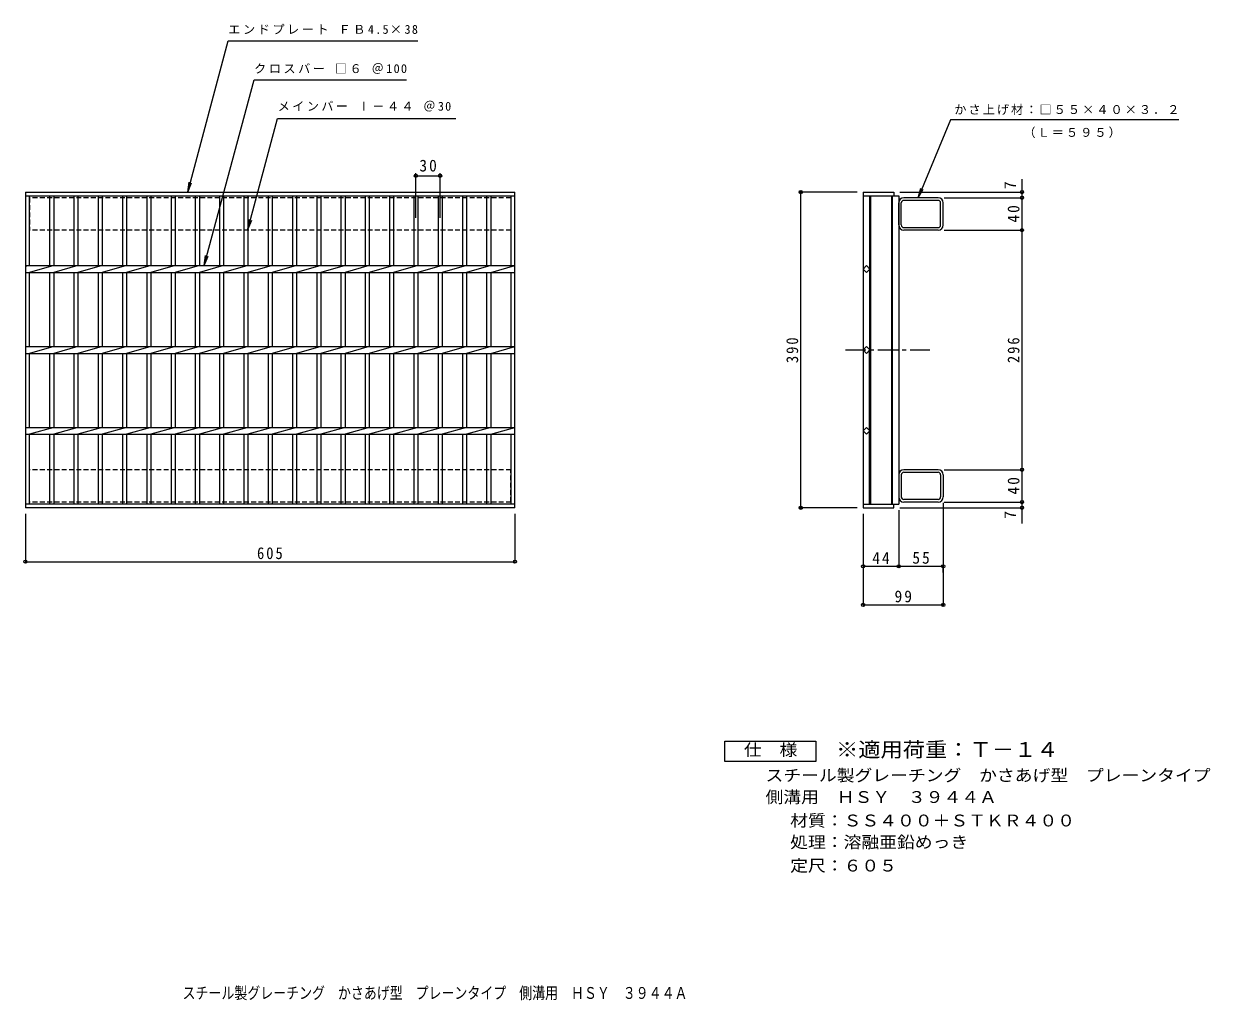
# Model space of a CAD drawing. Units: millimetres, scale not verified. Extents: x -624 to 842, y -678 to 528.
import ezdxf
from ezdxf.enums import TextEntityAlignment as Align

# ---------------------------------------------------------------- set-up
doc = ezdxf.new("R2010")
doc.units = ezdxf.units.MM
doc.header["$LTSCALE"] = 5
doc.header["$PDMODE"] = 32
doc.header["$PDSIZE"] = 4
doc.linetypes.add('CHAIN1', pattern=[8, 5, -1, 1, -1])
doc.linetypes.add('DASHED1', pattern=[1.8, 1.2, -0.6])
for name, color, linetype, lineweight in [('A-1_ピット', 2, 'Continuous', 9), ('A-2_蓋', 3, 'Continuous', 9), ('A-4_寸法', 7, 'Continuous', 9), ('F-4_F-4ﾚｲﾔ', 2, 'Continuous', 9)]:
    doc.layers.add(name, color=color, linetype=linetype, lineweight=lineweight)
doc.layers.add('F-5_F-5ﾚｲﾔ', color=3, linetype='Continuous')
doc.styles.add('ＭＳ ゴシック', font='')
doc.styles.get('ＭＳ ゴシック').set_extended_font_data('MS Gothic')

msp = doc.modelspace()

# ---------------------------------------------------------------- linework, layer by layer
at = {"layer": 'A-1_ピット', "linetype": 'DASHED1'}
for p, q in [((-21.602, 313.156), (-616.602, 313.156)), ((-616.602, 313.156), (-616.602, 273.156)), ((-21.602, 313.156), (-21.602, 273.156)), ((-21.602, 273.156), (-616.602, 273.156)), ((-21.602, -22.844), (-616.602, -22.844)), ((-616.602, -62.844), (-616.602, -22.844)), ((-21.602, -62.844), (-21.602, -22.844)), ((-21.602, -62.844), (-616.602, -62.844))]:
    msp.add_line(p, q, dxfattribs=at)
at = {"layer": 'A-1_ピット'}
for p, q in [((506.113, 309.956), (463.913, 309.956)), ((506.113, 313.156), (463.914, 313.156)), ((457.514, 279.556), (457.514, 306.756)), ((460.713, 279.556), (460.713, 306.756)), ((509.313, 279.556), (509.313, 306.756)), ((512.513, 279.556), (512.513, 306.756)), ((463.914, 276.356), (506.113, 276.356)), ((506.113, 273.156), (463.914, 273.156)), ((457.514, -29.244), (457.514, -56.444)), ((460.713, -29.244), (460.713, -56.444)), ((506.113, -22.844), (463.914, -22.844)), ((463.914, -26.044), (506.113, -26.044)), ((509.313, -29.244), (509.313, -56.444)), ((512.513, -29.244), (512.513, -56.444)), ((506.113, -59.644), (463.913, -59.644)), ((506.113, -62.844), (463.914, -62.844))]:
    msp.add_line(p, q, dxfattribs=at)
for centre, radius, start, end in [((463.914, 306.756), 6.4, 90, 180), ((463.913, 306.756), 3.2, 90, 180), ((506.113, 306.756), 6.4, 0, 90), ((506.113, 306.756), 3.2, 0, 90), ((463.914, 279.556), 6.4, 180, 270), ((463.914, 279.556), 3.2, 180, 270), ((506.113, 279.556), 6.4, 270, 0), ((506.113, 279.556), 3.2, 270, 0), ((463.914, -29.244), 6.4, 90, 180), ((463.914, -29.244), 3.2, 90, 180), ((506.113, -29.244), 6.4, 0, 90), ((506.113, -29.244), 3.2, 0, 90), ((463.914, -56.444), 6.4, 180, 270), ((463.913, -56.444), 3.2, 180, 270), ((506.113, -56.444), 3.2, 270, 0), ((506.113, -56.444), 6.4, 270, 0)]:
    msp.add_arc(centre, radius, start, end, dxfattribs=at)
at = {"layer": 'A-2_蓋'}
for p, q in [((-621.602, 320.156), (-16.602, 320.156)), ((-621.602, 320.156), (-621.602, -69.844)), ((-621.602, 315.656), (-16.602, 315.656)), ((-616.602, 229.396), (-616.602, 315.656)), ((-591.602, 315.656), (-591.602, 229.396)), ((-586.602, 315.656), (-586.602, 229.396)), ((-561.602, 315.656), (-561.602, 229.396)), ((-556.603, 315.656), (-556.603, 229.396)), ((-531.602, 315.656), (-531.602, 229.396)), ((-526.602, 315.656), (-526.602, 229.396)), ((-501.602, 315.656), (-501.602, 229.396)), ((-496.602, 315.656), (-496.602, 229.396)), ((-471.602, 315.656), (-471.602, 229.396)), ((-466.602, 315.656), (-466.602, 229.396)), ((-441.602, 315.656), (-441.602, 229.396)), ((-436.602, 315.656), (-436.602, 229.396)), ((-411.602, 315.656), (-411.602, 229.396)), ((-406.602, 315.656), (-406.602, 229.396)), ((-381.602, 315.656), (-381.602, 229.396)), ((-376.602, 315.656), (-376.602, 229.396)), ((-351.602, 315.656), (-351.602, 229.396)), ((-346.602, 315.656), (-346.602, 229.396)), ((-321.602, 315.656), (-321.602, 229.396)), ((-316.602, 315.656), (-316.602, 229.396)), ((-291.602, 315.656), (-291.602, 229.396)), ((-286.602, 315.656), (-286.602, 229.396)), ((-261.602, 315.656), (-261.602, 229.396)), ((-256.602, 315.656), (-256.602, 229.396)), ((-231.602, 315.656), (-231.602, 229.396)), ((-226.602, 315.656), (-226.602, 229.396)), ((-201.602, 315.656), (-201.602, 229.396)), ((-196.602, 315.656), (-196.602, 229.396)), ((-171.602, 315.656), (-171.602, 229.396)), ((-166.602, 315.656), (-166.602, 229.396)), ((-141.602, 315.656), (-141.602, 229.396)), ((-136.602, 315.656), (-136.602, 229.396)), ((-111.602, 315.656), (-111.602, 229.396)), ((-106.602, 315.656), (-106.602, 229.396)), ((-81.601, 315.656), (-81.601, 229.396)), ((-76.602, 315.656), (-76.602, 229.396)), ((-51.6, 315.656), (-51.6, 229.396)), ((-46.601, 315.656), (-46.601, 229.396)), ((-21.602, 315.656), (-21.602, 229.396)), ((-16.602, -69.844), (-16.602, 320.156)), ((413.514, 320.156), (451.513, 320.156)), ((413.514, 320.156), (413.514, -69.844)), ((413.514, 315.656), (457.514, 315.656)), ((421.514, 315.656), (421.514, 225.642)), ((422.514, 315.656), (422.514, -65.344)), ((448.514, 315.656), (448.514, -65.344)), ((449.514, 315.656), (449.514, -65.344)), ((451.513, 320.156), (451.513, 315.656)), ((457.514, 315.656), (457.514, -65.344)), ((-616.602, 229.396), (-621.602, 228.396)), ((-621.602, 229.396), (-16.602, 229.396)), ((-621.602, 220.917), (-16.602, 220.917)), ((-586.602, 229.396), (-616.602, 220.917)), ((-616.602, 129.396), (-616.602, 220.917)), ((-591.602, 220.917), (-591.602, 129.396)), ((-556.603, 229.396), (-586.602, 220.917)), ((-586.602, 220.917), (-586.602, 129.396)), ((-561.602, 220.917), (-561.602, 129.396)), ((-556.603, 220.917), (-556.603, 129.396)), ((-526.602, 229.396), (-556.602, 220.917)), ((-531.602, 220.917), (-531.602, 129.396)), ((-496.602, 229.396), (-526.602, 220.917)), ((-526.602, 220.917), (-526.602, 129.396)), ((-501.602, 220.917), (-501.602, 129.396)), ((-466.602, 229.396), (-496.602, 220.917)), ((-496.602, 220.917), (-496.602, 129.396)), ((-471.602, 220.917), (-471.602, 129.396)), ((-436.602, 229.396), (-466.602, 220.917)), ((-466.602, 220.917), (-466.602, 129.396)), ((-441.602, 220.917), (-441.602, 129.396)), ((-406.602, 229.396), (-436.602, 220.917)), ((-436.602, 220.917), (-436.602, 129.396)), ((-411.602, 220.917), (-411.602, 129.396)), ((-376.602, 229.396), (-406.602, 220.917)), ((-406.602, 220.917), (-406.602, 129.396)), ((-381.602, 220.917), (-381.602, 129.396)), ((-346.602, 229.396), (-376.602, 220.917)), ((-376.602, 220.917), (-376.602, 129.396)), ((-351.602, 220.917), (-351.602, 129.396)), ((-316.602, 229.396), (-346.602, 220.917)), ((-346.602, 220.917), (-346.602, 129.396)), ((-321.602, 220.917), (-321.602, 129.396)), ((-286.602, 229.396), (-316.602, 220.917)), ((-316.602, 220.917), (-316.602, 129.396)), ((-291.602, 220.917), (-291.602, 129.396)), ((-256.602, 229.396), (-286.602, 220.917)), ((-286.602, 220.917), (-286.602, 129.396)), ((-261.602, 220.917), (-261.602, 129.396)), ((-226.602, 229.396), (-256.602, 220.917)), ((-256.602, 220.917), (-256.602, 129.396)), ((-231.602, 220.917), (-231.602, 129.396)), ((-196.602, 229.396), (-226.602, 220.917)), ((-226.602, 220.917), (-226.602, 129.396)), ((-201.602, 220.917), (-201.602, 129.396)), ((-166.602, 229.396), (-196.602, 220.917)), ((-196.602, 220.917), (-196.602, 129.396)), ((-171.602, 220.917), (-171.602, 129.396)), ((-136.602, 229.396), (-166.602, 220.917)), ((-166.602, 220.917), (-166.602, 129.396)), ((-141.602, 220.917), (-141.602, 129.396)), ((-106.602, 229.396), (-136.602, 220.917)), ((-136.602, 220.917), (-136.602, 129.396)), ((-111.602, 220.917), (-111.602, 129.396)), ((-106.602, 220.917), (-106.602, 129.396)), ((-76.602, 229.396), (-106.601, 220.917)), ((-81.601, 220.917), (-81.601, 129.396)), ((-76.602, 220.917), (-76.602, 129.396)), ((-46.601, 229.396), (-76.601, 220.917)), ((-51.6, 220.917), (-51.6, 129.396)), ((-46.602, 220.917), (-16.602, 229.396)), ((-46.601, 220.917), (-46.601, 129.396)), ((-21.602, 220.917), (-21.602, 129.396)), ((421.514, 224.671), (421.514, 125.642)), ((-616.602, 129.396), (-621.602, 128.396)), ((-621.602, 129.396), (-16.602, 129.396)), ((-621.602, 120.917), (-16.602, 120.917)), ((-586.602, 129.396), (-616.602, 120.917)), ((-616.602, 29.397), (-616.602, 120.917)), ((-591.602, 120.917), (-591.602, 29.397)), ((-556.603, 129.396), (-586.602, 120.917)), ((-586.602, 120.917), (-586.602, 29.397)), ((-561.602, 120.917), (-561.602, 29.397)), ((-556.603, 120.917), (-556.603, 29.397)), ((-526.602, 129.396), (-556.602, 120.917)), ((-531.602, 120.917), (-531.602, 29.397)), ((-496.602, 129.396), (-526.602, 120.917)), ((-526.602, 120.917), (-526.602, 29.397)), ((-501.602, 120.917), (-501.602, 29.397)), ((-466.602, 129.396), (-496.602, 120.917)), ((-496.602, 120.917), (-496.602, 29.397)), ((-471.602, 120.917), (-471.602, 29.397)), ((-436.602, 129.396), (-466.602, 120.917)), ((-466.602, 120.917), (-466.602, 29.397)), ((-441.602, 120.917), (-441.602, 29.397)), ((-406.602, 129.396), (-436.602, 120.917)), ((-436.602, 120.917), (-436.602, 29.397)), ((-411.602, 120.917), (-411.602, 29.397)), ((-376.602, 129.396), (-406.602, 120.917)), ((-406.602, 120.917), (-406.602, 29.397)), ((-381.602, 120.917), (-381.602, 29.397)), ((-346.602, 129.396), (-376.602, 120.917)), ((-376.602, 120.917), (-376.602, 29.397)), ((-351.602, 120.917), (-351.602, 29.397)), ((-316.602, 129.396), (-346.602, 120.917)), ((-346.602, 120.917), (-346.602, 29.397)), ((-321.602, 120.917), (-321.602, 29.397)), ((-286.602, 129.396), (-316.602, 120.917)), ((-316.602, 120.917), (-316.602, 29.397)), ((-291.602, 120.917), (-291.602, 29.397)), ((-256.602, 129.396), (-286.602, 120.917)), ((-286.602, 120.917), (-286.602, 29.397)), ((-261.602, 120.917), (-261.602, 29.397)), ((-226.602, 129.396), (-256.602, 120.917)), ((-256.602, 120.917), (-256.602, 29.397)), ((-231.602, 120.917), (-231.602, 29.397)), ((-196.602, 129.396), (-226.602, 120.917)), ((-226.602, 120.917), (-226.602, 29.397)), ((-201.602, 120.917), (-201.602, 29.397)), ((-166.602, 129.396), (-196.602, 120.917)), ((-196.602, 120.917), (-196.602, 29.397)), ((-171.602, 120.917), (-171.602, 29.397)), ((-136.602, 129.396), (-166.602, 120.917)), ((-166.602, 120.917), (-166.602, 29.397)), ((-141.602, 120.917), (-141.602, 29.397)), ((-106.602, 129.396), (-136.602, 120.917)), ((-136.602, 120.917), (-136.602, 29.397)), ((-111.602, 120.917), (-111.602, 29.397)), ((-106.602, 120.917), (-106.602, 29.397)), ((-76.602, 129.396), (-106.601, 120.917)), ((-81.601, 120.917), (-81.601, 29.397)), ((-76.602, 120.917), (-76.602, 29.397)), ((-46.601, 129.396), (-76.601, 120.917)), ((-51.6, 120.917), (-51.6, 29.397)), ((-46.602, 120.917), (-16.602, 129.396)), ((-46.601, 120.917), (-46.601, 29.397)), ((-21.602, 120.917), (-21.602, 29.397)), ((421.514, 25.642), (421.514, 124.671)), ((-616.602, 29.397), (-621.602, 28.396)), ((-621.602, 29.397), (-16.602, 29.397)), ((-586.602, 29.397), (-616.602, 20.917)), ((-556.603, 29.397), (-586.602, 20.917)), ((-526.602, 29.397), (-556.602, 20.917)), ((-496.602, 29.397), (-526.602, 20.917)), ((-466.602, 29.397), (-496.602, 20.917)), ((-436.602, 29.397), (-466.602, 20.917)), ((-406.602, 29.397), (-436.602, 20.917)), ((-376.602, 29.397), (-406.602, 20.917)), ((-346.602, 29.397), (-376.602, 20.917)), ((-316.602, 29.397), (-346.602, 20.917)), ((-286.602, 29.397), (-316.602, 20.917)), ((-256.602, 29.397), (-286.602, 20.917)), ((-226.602, 29.397), (-256.602, 20.917)), ((-196.602, 29.397), (-226.602, 20.917)), ((-166.602, 29.397), (-196.602, 20.917)), ((-136.602, 29.397), (-166.602, 20.917)), ((-106.602, 29.397), (-136.602, 20.917)), ((-76.602, 29.397), (-106.601, 20.917)), ((-46.601, 29.397), (-76.601, 20.917)), ((-46.602, 20.917), (-16.602, 29.397)), ((-621.602, 20.917), (-16.602, 20.917)), ((-616.602, -65.344), (-616.602, 20.917)), ((-591.602, 20.917), (-591.602, -65.344)), ((-586.602, 20.917), (-586.602, -65.344)), ((-561.602, 20.917), (-561.602, -65.344)), ((-556.603, 20.917), (-556.603, -65.344)), ((-531.602, 20.917), (-531.602, -65.344)), ((-526.602, 20.917), (-526.602, -65.344)), ((-501.602, 20.917), (-501.602, -65.344)), ((-496.602, 20.917), (-496.602, -65.344)), ((-471.602, 20.917), (-471.602, -65.344)), ((-466.602, 20.917), (-466.602, -65.344)), ((-441.602, 20.917), (-441.602, -65.344)), ((-436.602, 20.917), (-436.602, -65.344)), ((-411.602, 20.917), (-411.602, -65.344)), ((-406.602, 20.917), (-406.602, -65.344)), ((-381.602, 20.917), (-381.602, -65.344)), ((-376.602, 20.917), (-376.602, -65.344)), ((-351.602, 20.917), (-351.602, -65.344)), ((-346.602, 20.917), (-346.602, -65.344)), ((-321.602, 20.917), (-321.602, -65.344)), ((-316.602, 20.917), (-316.602, -65.344)), ((-291.602, 20.917), (-291.602, -65.344)), ((-286.602, 20.917), (-286.602, -65.344)), ((-261.602, 20.917), (-261.602, -65.344)), ((-256.602, 20.917), (-256.602, -65.344)), ((-231.602, 20.917), (-231.602, -65.344)), ((-226.602, 20.917), (-226.602, -65.344)), ((-201.602, 20.917), (-201.602, -65.344)), ((-196.602, 20.917), (-196.602, -65.344)), ((-171.602, 20.917), (-171.602, -65.344)), ((-166.602, 20.917), (-166.602, -65.344)), ((-141.602, 20.917), (-141.602, -65.344)), ((-136.602, 20.917), (-136.602, -65.344)), ((-111.602, 20.917), (-111.602, -65.344)), ((-106.602, 20.917), (-106.602, -65.344)), ((-81.601, 20.917), (-81.601, -65.344)), ((-76.602, 20.917), (-76.602, -65.344)), ((-51.6, 20.917), (-51.6, -65.344)), ((-46.601, 20.917), (-46.601, -65.344)), ((-21.602, 20.917), (-21.602, -65.344)), ((421.514, -65.344), (421.514, 24.671)), ((-16.602, -65.344), (-621.602, -65.344)), ((-16.602, -69.844), (-621.602, -69.844)), ((413.514, -65.344), (457.514, -65.344)), ((413.514, -69.844), (451.513, -69.844)), ((451.513, -69.844), (451.513, -65.344))]:
    msp.add_line(p, q, dxfattribs=at)
at = {"layer": 'A-2_蓋', "linetype": 'CHAIN1'}
msp.add_line((391.732, 125.156), (496.035, 125.156), dxfattribs=at)
at = {"layer": 'A-2_蓋'}
for points in [[(421.999, 225.156), (417.756, 220.914), (413.514, 225.156), (417.756, 229.399)], [(421.999, 125.156), (417.756, 120.914), (413.514, 125.156), (417.756, 129.399)], [(421.999, 25.156), (417.756, 29.399), (413.514, 25.156), (417.756, 20.914)]]:
    msp.add_lwpolyline(points, close=True, dxfattribs=at)
at = {"layer": 'A-4_寸法'}
for p, q in [((-400.539, 229.396), (-338.996, 459.078)), ((-338.996, 459.078), (-150.764, 459.078)), ((-139.103, 288.501), (-139.103, 343.425)), ((-139.103, 340.425), (-109.102, 340.425)), ((-109.102, 288.501), (-109.102, 343.425)), ((-420.897, 320.156), (-419.266, 332.549)), ((-420.897, 320.156), (-416.114, 331.705)), ((481.44, 313.156), (487.712, 323.969)), ((609.885, 313.156), (609.885, 336.164)), ((406.013, 320.156), (334.987, 320.156)), ((336.486, -69.844), (336.486, 320.156)), ((459.013, 320.156), (611.385, 320.156)), ((513.613, 313.156), (611.385, 313.156)), ((609.885, 273.156), (609.885, 313.156)), ((-346.602, 274.048), (-344.971, 286.442)), ((-346.602, 274.048), (-341.819, 285.597)), ((513.613, 273.156), (611.385, 273.156)), ((609.885, -22.844), (609.885, 273.156)), ((-400.539, 229.396), (-398.907, 241.789)), ((-400.539, 229.396), (-395.755, 240.944)), ((513.613, -22.844), (611.385, -22.844)), ((609.885, -62.844), (609.885, -22.844)), ((406.013, -69.844), (334.987, -69.844)), ((457.514, -72.844), (457.514, -143.678)), ((459.013, -69.844), (611.385, -69.844)), ((512.513, -63.944), (512.513, -191.38)), ((513.613, -62.844), (611.385, -62.844)), ((609.885, -89.259), (609.885, -62.844)), ((-621.602, -77.344), (-621.602, -137.989)), ((-16.602, -77.344), (-16.602, -137.989)), ((413.514, -77.344), (413.514, -191.38)), ((-621.602, -136.489), (-16.602, -136.489)), ((413.514, -142.178), (457.514, -142.178)), ((457.514, -142.178), (512.513, -142.178)), ((512.513, -149.678), (512.513, -143.678)), ((413.514, -189.88), (512.513, -189.88))]:
    msp.add_line(p, q, dxfattribs=at)
for points in [[(-420.897, 320.156), (-370.812, 507.078), (-136.661, 507.078)], [(-346.602, 274.048), (-309.885, 411.078), (-89.82, 411.078)], [(803.673, 409.45), (521.558, 409.45), (481.44, 313.156), (484.7, 325.224)]]:
    msp.add_lwpolyline(points, dxfattribs=at)
for p in [(-139.103, 340.425), (-109.102, 340.425), (336.486, 320.156), (609.885, 320.156), (609.885, 313.156), (609.885, 273.156), (609.885, -22.844), (336.486, -69.844), (609.885, -62.844), (609.885, -69.844), (-621.602, -136.489), (-16.602, -136.489), (413.514, -142.178), (457.514, -142.178), (512.513, -142.178), (413.514, -189.88), (512.513, -189.88)]:
    msp.add_point(p, dxfattribs=at)
at = {"layer": 'F-4_F-4ﾚｲﾔ'}
msp.add_lwpolyline([(242.527, -383.242), (242.527, -358.242), (355.027, -358.242), (355.027, -383.242)], close=True, dxfattribs=at)

# ---------------------------------------------------------------- texts
at = {"layer": 'A-4_寸法', "color": 2, "style": 'ＭＳ ゴシック'}
for p in [(606.885, 323.595), (606.885, -83.708)]:
    msp.add_text('7', height=14.66, rotation=90, dxfattribs=at).set_placement(p, align=Align.BOTTOM_LEFT)
at = {"layer": 'A-4_寸法', "char_height": 11, "attachment_point": 7, "style": 'ＭＳ ゴシック'}
for s, insert in [('\\T1.21;エンドプレート\\~ＦＢ4.5×38', (-370.812, 515.134)), ('\\T1.21;クロスバー\\~□６\\~＠100', (-338.996, 466.265)), ('\\T1.2;メインバー\\~Ⅰ－４４\\~＠30', (-309.885, 419.761)), ('\\T1.17;かさ上げ材：□５５×４０×３．２', (526.173, 415.524)), ('\\T1.17;（Ｌ＝５９５）', (611.573, 387.057))]:
    msp.add_mtext(s, dxfattribs=dict(at, insert=insert))
at = {"layer": 'A-4_寸法', "color": 2, "char_height": 14.66, "attachment_point": 7, "style": 'ＭＳ ゴシック'}
for s, insert in [('\\T1.27;\\W0.95;30', (-134.727, 345.425)), ('\\T1.27;\\W0.9;605', (-335.352, -133.489)), ('\\T1.27;\\W0.95;44', (424.889, -139.178)), ('\\T1.27;\\W0.95;55', (474.388, -139.178)), ('\\T1.27;\\W0.95;99', (452.388, -186.88))]:
    msp.add_mtext(s, dxfattribs=dict(at, insert=insert))
at = {"layer": 'A-4_寸法', "color": 2, "char_height": 14.66, "attachment_point": 7, "rotation": 90, "style": 'ＭＳ ゴシック'}
for s, insert in [('\\T1.27;\\W0.95;40', (606.885, 282.531)), ('\\T1.27;\\W0.9;390', (333.487, 108.906)), ('\\T1.27;\\W0.9;296', (606.885, 108.906)), ('\\T1.27;\\W0.95;40', (606.885, -53.469))]:
    msp.add_mtext(s, dxfattribs=dict(at, insert=insert))
at = {"layer": 'F-4_F-4ﾚｲﾔ', "style": 'ＭＳ ゴシック'}
for s, width, p in [('仕\u3000様', 1.1, (266.277, -380.742)), ('スチール製グレーチング\u3000かさあげ型\u3000プレーンタイプ', 1.1, (292.941, -412.203)), ('側溝用\u3000ＨＳＹ\u3000３９４４Ａ', 1.1, (292.941, -438.991)), ('材質：ＳＳ４００＋ＳＴＫＲ４００', 1.1, (323.428, -468.007)), ('処理：溶融亜鉛めっき', 1.1, (323.428, -494.702)), ('定尺：６０５', 1.1, (323.428, -523.718)), ('スチール製グレーチング\u3000かさあげ型\u3000プレーンタイプ\u3000側溝用\u3000ＨＳＹ\u3000３９４４Ａ', 0.8, (-427.33, -681.102))]:
    msp.add_text(s, height=14.66, dxfattribs=dict(at, width=width)).set_placement(p, align=Align.BOTTOM_LEFT)
at = {"layer": 'F-5_F-5ﾚｲﾔ', "style": 'ＭＳ ゴシック', "width": 1.1}
msp.add_text('※適用荷重：Ｔ－１４', height=18.33, dxfattribs=at).set_placement((380.027, -383.242), align=Align.BOTTOM_LEFT)

doc.saveas('drawing.dxf')
